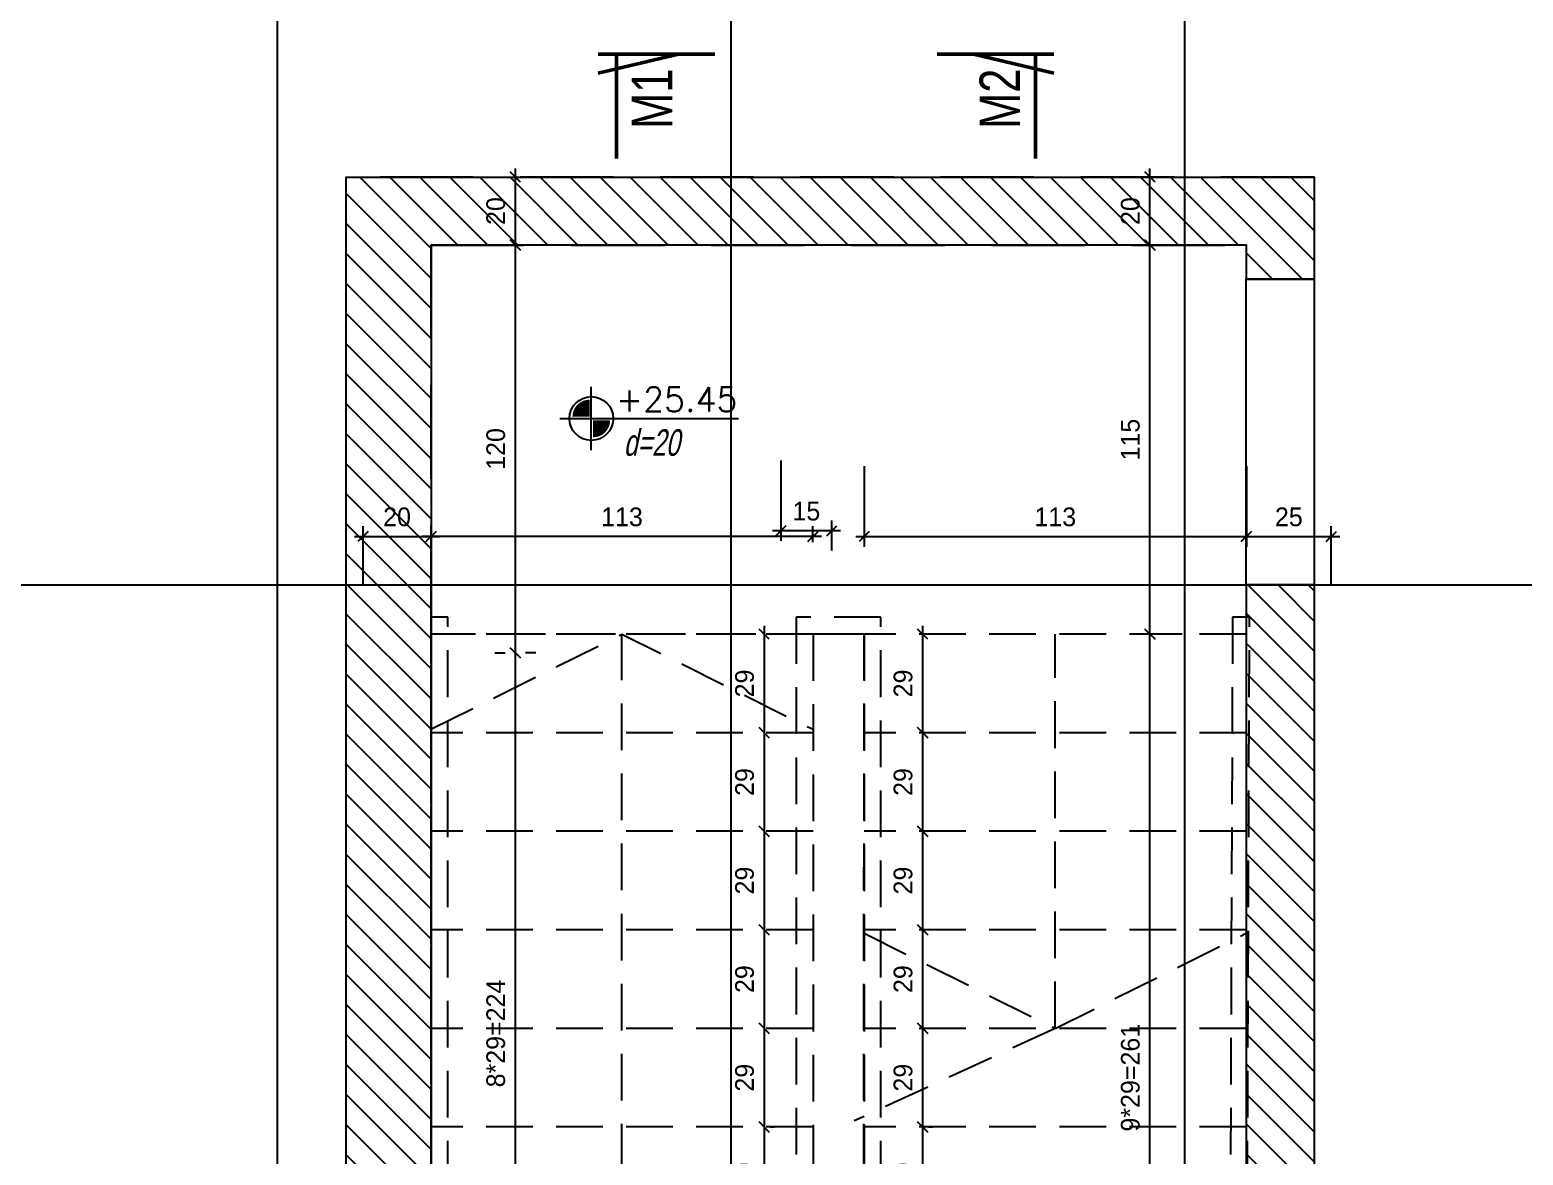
# Model space of a CAD drawing. Header units: inches. Extents: x -5298 to 11252, y 8210 to 22495.
# Drawn here: x 9505.9 to 9945.5, y 11905.7 to 12236.8 of the extents above; entities that cross this region are included whole.
import ezdxf
from ezdxf.enums import TextEntityAlignment as Align

# ---------------------------------------------------------------- set-up
doc = ezdxf.new("R2010")
doc.units = ezdxf.units.IN
doc.header["$LTSCALE"] = 55
doc.header["$MEASUREMENT"] = 0
doc.linetypes.add('DASHED2', pattern=[0.375, 0.25, -0.125])
doc.linetypes.add('HIDDEN', pattern=[0.375, 0.25, -0.125])
doc.layers.get('Defpoints').update_dxf_attribs({"color": 40})
for name, color, linetype in [('BEAM', 3, 'Continuous'), ('D7', 2, 'Continuous'), ('dim-50-v', 2, 'Continuous'), ('ENG_beton nifsak', 4, 'Continuous'), ('ENG_beton ole', 3, 'DASHED2'), ('HATCH', 8, 'Continuous'), ('V', 1, 'Continuous')]:
    doc.layers.add(name, color=color, linetype=linetype)
doc.layers.add('W', color=1, linetype='Continuous', lineweight=50)
doc.styles.add('AA', font='hebtxt', dxfattribs={"width": 0.8, "oblique": 8})
doc.styles.add('AD', font='oron')
doc.styles.add('HEBTXT', font='hebtxt-weld.shx')
doc.styles.add('ROMANS', font='romans')
doc.dimstyles.new('25', dxfattribs={"dimtxt": 5.5, "dimasz": 3, "dimexe": 3, "dimexo": 6, "dimgap": 3, "dimtad": 1, "dimdec": 0, "dimrnd": 0.5, "dimtxsty": 'HEBTXT', "dimblk1": 'OBLIQUE', "dimblk2": 'OBLIQUE', "dimsah": 1, "dimcen": 1, "dimdle": 2.5, "dimclre": 9, "dimclrt": 3, "dimazin": 3, "dimtfac": 1, "dimtdec": 0, "dimtix": 1, "dimtmove": 2, "dimatfit": 3, "dimldrblk": 'OBLIQUE'})

# ---------------------------------------------------------------- blocks, each defined once
blk = doc.blocks.new('_OBLIQUE')
at = {"color": 0, "linetype": 'ByBlock'}
blk.add_line((-0.5, -0.5), (0.5, 0.5), dxfattribs=at)
blk = doc.blocks.new('*D345')
at = {"layer": 'Defpoints', "color": 0, "linetype": 'Continuous', "transparency": 16777216}
for p in [(9835.64, 12058.99, 0), (9835.64, 12058.99), (9835.64, 11797.99, 0)]:
    blk.add_point(p, dxfattribs=at)
at = {"layer": 'dim-50-v', "color": 0, "linetype": 'Continuous', "lineweight": -2, "transparency": 16777216}
blk.add_line((9835.64, 11795.49), (9835.64, 12061.49), dxfattribs=at)
at = {"layer": 'dim-50-v', "color": 9, "linetype": 'Continuous', "lineweight": -2, "transparency": 16777216}
for p, q in [((9841.64, 12058.99), (9838.64, 12058.99)), ((9829.64, 11797.99), (9832.64, 11797.99))]:
    blk.add_line(p, q, dxfattribs=at)
at = {"layer": 'dim-50-v', "color": 0, "linetype": 'Continuous', "lineweight": -2, "transparency": 16777216, "xscale": 3, "yscale": 3, "zscale": 3}
for p, rotation in [((9835.64, 12058.99), 90), ((9835.64, 11797.99), 270)]:
    blk.add_blockref('_OBLIQUE', p, dxfattribs=dict(at, rotation=rotation))
at = {"layer": 'dim-50-v', "color": 3, "linetype": 'Continuous', "transparency": 16777216, "insert": (9829.89, 11928.49), "char_height": 5.5, "attachment_point": 5, "rotation": 90, "style": 'HEBTXT'}
blk.add_mtext('\\A1;9*29=261', dxfattribs=at)
blk = doc.blocks.new('*D347')
at = {"layer": 'Defpoints', "color": 0, "linetype": 'Continuous', "transparency": 16777216}
for p in [(9648.85, 12053.49, 0), (9648.85, 12053.49), (9648.85, 11829.49, 0)]:
    blk.add_point(p, dxfattribs=at)
at = {"layer": 'dim-50-v', "color": 9, "linetype": 'Continuous', "lineweight": -2, "transparency": 16777216}
for p, q in [((9642.85, 12053.49), (9645.85, 12053.49)), ((9654.85, 11829.49), (9651.85, 11829.49))]:
    blk.add_line(p, q, dxfattribs=at)
at = {"layer": 'dim-50-v', "color": 0, "linetype": 'Continuous', "lineweight": -2, "transparency": 16777216}
blk.add_line((9648.85, 11826.99), (9648.85, 12055.99), dxfattribs=at)
at = {"layer": 'dim-50-v', "color": 0, "linetype": 'Continuous', "lineweight": -2, "transparency": 16777216, "xscale": 3, "yscale": 3, "zscale": 3}
for p, rotation in [((9648.85, 12053.49), 90), ((9648.85, 11829.49), 270)]:
    blk.add_blockref('_OBLIQUE', p, dxfattribs=dict(at, rotation=rotation))
at = {"layer": 'dim-50-v', "color": 3, "linetype": 'Continuous', "transparency": 16777216, "insert": (9643.1, 11941.49), "char_height": 5.5, "attachment_point": 5, "rotation": 90, "style": 'HEBTXT'}
blk.add_mtext('\\A1;8*29=224', dxfattribs=at)
blk = doc.blocks.new('*D349')
at = {"layer": 'Defpoints', "color": 0, "linetype": 'Continuous', "transparency": 16777216}
for p in [(9864.03, 12114.42, 0), (9889.03, 12087.73), (9889.03, 12067.73)]:
    blk.add_point(p, dxfattribs=at)
at = {"layer": 'dim-50-v', "color": 9, "linetype": 'Continuous', "lineweight": -2, "transparency": 16777216}
for p, q in [((9864.03, 12108.42), (9864.03, 12084.73)), ((9889.03, 12073.73), (9889.03, 12090.73))]:
    blk.add_line(p, q, dxfattribs=at)
at = {"layer": 'dim-50-v', "color": 0, "linetype": 'Continuous', "lineweight": -2, "transparency": 16777216}
blk.add_line((9861.53, 12087.73), (9891.53, 12087.73), dxfattribs=at)
at = {"layer": 'dim-50-v', "color": 0, "linetype": 'Continuous', "lineweight": -2, "transparency": 16777216, "xscale": 3, "yscale": 3, "zscale": 3, "rotation": 180}
blk.add_blockref('_OBLIQUE', (9864.03, 12087.73), dxfattribs=at)
at = {"layer": 'dim-50-v', "color": 0, "linetype": 'Continuous', "lineweight": -2, "transparency": 16777216, "xscale": 3, "yscale": 3, "zscale": 3}
blk.add_blockref('_OBLIQUE', (9889.03, 12087.73), dxfattribs=at)
at = {"layer": 'dim-50-v', "color": 3, "linetype": 'Continuous', "transparency": 16777216, "insert": (9876.53, 12093.48), "char_height": 5.5, "attachment_point": 5, "style": 'HEBTXT'}
blk.add_mtext('\\A1;25', dxfattribs=at)
blk = doc.blocks.new('*D350')
at = {"layer": 'Defpoints', "color": 0, "linetype": 'Continuous', "transparency": 16777216}
for p in [(9751.53, 12114.42, 0), (9864.03, 12114.42, 0), (9864.03, 12087.73)]:
    blk.add_point(p, dxfattribs=at)
at = {"layer": 'dim-50-v', "color": 9, "linetype": 'Continuous', "lineweight": -2, "transparency": 16777216}
for p, q in [((9751.53, 12108.42), (9751.53, 12084.73)), ((9864.03, 12108.42), (9864.03, 12084.73))]:
    blk.add_line(p, q, dxfattribs=at)
at = {"layer": 'dim-50-v', "color": 0, "linetype": 'Continuous', "lineweight": -2, "transparency": 16777216}
blk.add_line((9749.03, 12087.73), (9866.53, 12087.73), dxfattribs=at)
at = {"layer": 'dim-50-v', "color": 0, "linetype": 'Continuous', "lineweight": -2, "transparency": 16777216, "xscale": 3, "yscale": 3, "zscale": 3, "rotation": 180}
blk.add_blockref('_OBLIQUE', (9751.53, 12087.73), dxfattribs=at)
at = {"layer": 'dim-50-v', "color": 0, "linetype": 'Continuous', "lineweight": -2, "transparency": 16777216, "xscale": 3, "yscale": 3, "zscale": 3}
blk.add_blockref('_OBLIQUE', (9864.03, 12087.73), dxfattribs=at)
at = {"layer": 'dim-50-v', "color": 3, "linetype": 'Continuous', "transparency": 16777216, "insert": (9807.78, 12093.48), "char_height": 5.5, "attachment_point": 5, "style": 'HEBTXT'}
blk.add_mtext('\\A1;113', dxfattribs=at)
blk = doc.blocks.new('*D351')
at = {"layer": 'Defpoints', "color": 0, "linetype": 'Continuous', "transparency": 16777216}
for p in [(9624.03, 12114.42, 0), (9624.03, 12087.73), (9604.03, 12067.73)]:
    blk.add_point(p, dxfattribs=at)
at = {"layer": 'dim-50-v', "color": 9, "linetype": 'Continuous', "lineweight": -2, "transparency": 16777216}
for p, q in [((9624.03, 12108.42), (9624.03, 12084.73)), ((9604.03, 12073.73), (9604.03, 12090.73))]:
    blk.add_line(p, q, dxfattribs=at)
at = {"layer": 'dim-50-v', "color": 0, "linetype": 'Continuous', "lineweight": -2, "transparency": 16777216}
blk.add_line((9601.53, 12087.73), (9626.53, 12087.73), dxfattribs=at)
at = {"layer": 'dim-50-v', "color": 0, "linetype": 'Continuous', "lineweight": -2, "transparency": 16777216, "xscale": 3, "yscale": 3, "zscale": 3, "rotation": 180}
blk.add_blockref('_OBLIQUE', (9604.03, 12087.73), dxfattribs=at)
at = {"layer": 'dim-50-v', "color": 0, "linetype": 'Continuous', "lineweight": -2, "transparency": 16777216, "xscale": 3, "yscale": 3, "zscale": 3}
blk.add_blockref('_OBLIQUE', (9624.03, 12087.73), dxfattribs=at)
at = {"layer": 'dim-50-v', "color": 3, "linetype": 'Continuous', "transparency": 16777216, "insert": (9614.03, 12093.48), "char_height": 5.5, "attachment_point": 5, "style": 'HEBTXT'}
blk.add_mtext('\\A1;20', dxfattribs=at)
blk = doc.blocks.new('*D352')
at = {"layer": 'Defpoints', "color": 0, "linetype": 'Continuous', "transparency": 16777216}
for p in [(9727, 12116.09, 0), (9727, 12089.41), (9742.02, 12077.63, 0)]:
    blk.add_point(p, dxfattribs=at)
at = {"layer": 'dim-50-v', "color": 9, "linetype": 'Continuous', "lineweight": -2, "transparency": 16777216}
for p, q in [((9727, 12110.09), (9727, 12086.41)), ((9742.02, 12083.63), (9742.02, 12092.41))]:
    blk.add_line(p, q, dxfattribs=at)
at = {"layer": 'dim-50-v', "color": 0, "linetype": 'Continuous', "lineweight": -2, "transparency": 16777216}
blk.add_line((9744.52, 12089.41), (9724.5, 12089.41), dxfattribs=at)
at = {"layer": 'dim-50-v', "color": 0, "linetype": 'Continuous', "lineweight": -2, "transparency": 16777216, "xscale": 3, "yscale": 3, "zscale": 3, "rotation": 180}
blk.add_blockref('_OBLIQUE', (9727, 12089.41), dxfattribs=at)
at = {"layer": 'dim-50-v', "color": 0, "linetype": 'Continuous', "lineweight": -2, "transparency": 16777216, "xscale": 3, "yscale": 3, "zscale": 3}
blk.add_blockref('_OBLIQUE', (9742.02, 12089.41), dxfattribs=at)
at = {"layer": 'dim-50-v', "color": 3, "linetype": 'Continuous', "transparency": 16777216, "insert": (9734.51, 12095.16), "char_height": 5.5, "attachment_point": 5, "style": 'HEBTXT'}
blk.add_mtext('\\A1;15', dxfattribs=at)
blk = doc.blocks.new('*D353')
at = {"layer": 'Defpoints', "color": 0, "linetype": 'Continuous', "transparency": 16777216}
for p in [(9624.03, 12114.42, 0), (9624.03, 12087.73), (9736.46, 12080.11, 0)]:
    blk.add_point(p, dxfattribs=at)
at = {"layer": 'dim-50-v', "color": 9, "linetype": 'Continuous', "lineweight": -2, "transparency": 16777216}
for p, q in [((9624.03, 12108.42), (9624.03, 12084.73)), ((9736.46, 12086.11), (9736.46, 12090.73))]:
    blk.add_line(p, q, dxfattribs=at)
at = {"layer": 'dim-50-v', "color": 0, "linetype": 'Continuous', "lineweight": -2, "transparency": 16777216}
blk.add_line((9738.96, 12087.73), (9621.53, 12087.73), dxfattribs=at)
at = {"layer": 'dim-50-v', "color": 0, "linetype": 'Continuous', "lineweight": -2, "transparency": 16777216, "xscale": 3, "yscale": 3, "zscale": 3, "rotation": 180}
blk.add_blockref('_OBLIQUE', (9624.03, 12087.73), dxfattribs=at)
at = {"layer": 'dim-50-v', "color": 0, "linetype": 'Continuous', "lineweight": -2, "transparency": 16777216, "xscale": 3, "yscale": 3, "zscale": 3}
blk.add_blockref('_OBLIQUE', (9736.46, 12087.73), dxfattribs=at)
at = {"layer": 'dim-50-v', "color": 3, "linetype": 'Continuous', "transparency": 16777216, "insert": (9680.24, 12093.48), "char_height": 5.5, "attachment_point": 5, "style": 'HEBTXT'}
blk.add_mtext('\\A1;113', dxfattribs=at)
blk = doc.blocks.new('*D354')
at = {"layer": 'Defpoints', "color": 0, "linetype": 'Continuous', "transparency": 16777216}
for p in [(9835.64, 12173.5), (9849.55, 12173.5), (9851.15, 12058.99, 0)]:
    blk.add_point(p, dxfattribs=at)
at = {"layer": 'dim-50-v', "color": 0, "linetype": 'Continuous', "lineweight": -2, "transparency": 16777216}
blk.add_line((9835.64, 12056.49), (9835.64, 12176), dxfattribs=at)
at = {"layer": 'dim-50-v', "color": 9, "linetype": 'Continuous', "lineweight": -2, "transparency": 16777216}
for p, q in [((9843.55, 12173.5), (9832.64, 12173.5)), ((9845.15, 12058.99), (9832.64, 12058.99))]:
    blk.add_line(p, q, dxfattribs=at)
at = {"layer": 'dim-50-v', "color": 0, "linetype": 'Continuous', "lineweight": -2, "transparency": 16777216, "xscale": 3, "yscale": 3, "zscale": 3}
for p, rotation in [((9835.64, 12173.5), 90), ((9835.64, 12058.99), 270)]:
    blk.add_blockref('_OBLIQUE', p, dxfattribs=dict(at, rotation=rotation))
at = {"layer": 'dim-50-v', "color": 3, "linetype": 'Continuous', "transparency": 16777216, "insert": (9829.89, 12116.24), "char_height": 5.5, "attachment_point": 5, "rotation": 90, "style": 'HEBTXT'}
blk.add_mtext('\\A1;115', dxfattribs=at)
blk = doc.blocks.new('*D355')
at = {"layer": 'Defpoints', "color": 0, "linetype": 'Continuous', "transparency": 16777216}
for p in [(9648.85, 12173.49), (9652.71, 12173.49, 0), (9648.85, 12053.49)]:
    blk.add_point(p, dxfattribs=at)
at = {"layer": 'dim-50-v', "color": 0, "linetype": 'Continuous', "lineweight": -2, "transparency": 16777216}
blk.add_line((9648.85, 12050.99), (9648.85, 12175.99), dxfattribs=at)
at = {"layer": 'dim-50-v', "color": 9, "linetype": 'Continuous', "lineweight": -2, "transparency": 16777216}
for p, q in [((9646.71, 12173.49), (9645.85, 12173.49)), ((9654.85, 12053.49), (9651.85, 12053.49))]:
    blk.add_line(p, q, dxfattribs=at)
at = {"layer": 'dim-50-v', "color": 0, "linetype": 'Continuous', "lineweight": -2, "transparency": 16777216, "xscale": 3, "yscale": 3, "zscale": 3}
for p, rotation in [((9648.85, 12173.49), 90), ((9648.85, 12053.49), 270)]:
    blk.add_blockref('_OBLIQUE', p, dxfattribs=dict(at, rotation=rotation))
at = {"layer": 'dim-50-v', "color": 3, "linetype": 'Continuous', "transparency": 16777216, "insert": (9643.1, 12113.49), "char_height": 5.5, "attachment_point": 5, "rotation": 90, "style": 'HEBTXT'}
blk.add_mtext('\\A1;120', dxfattribs=at)
blk = doc.blocks.new('*D356')
at = {"layer": 'Defpoints', "color": 0, "linetype": 'Continuous', "transparency": 16777216}
for p in [(9648.85, 12193.49), (9648.86, 12193.49, 0), (9675.68, 12173.5, 0)]:
    blk.add_point(p, dxfattribs=at)
at = {"layer": 'dim-50-v', "color": 9, "linetype": 'Continuous', "lineweight": -2, "transparency": 16777216}
for p, q in [((9642.86, 12193.49), (9645.85, 12193.49)), ((9669.68, 12173.5), (9645.85, 12173.5))]:
    blk.add_line(p, q, dxfattribs=at)
at = {"layer": 'dim-50-v', "color": 0, "linetype": 'Continuous', "lineweight": -2, "transparency": 16777216}
blk.add_line((9648.85, 12171), (9648.85, 12195.99), dxfattribs=at)
at = {"layer": 'dim-50-v', "color": 0, "linetype": 'Continuous', "lineweight": -2, "transparency": 16777216, "xscale": 3, "yscale": 3, "zscale": 3}
for p, rotation in [((9648.85, 12193.49), 90), ((9648.85, 12173.5), 270)]:
    blk.add_blockref('_OBLIQUE', p, dxfattribs=dict(at, rotation=rotation))
at = {"layer": 'dim-50-v', "color": 3, "linetype": 'Continuous', "transparency": 16777216, "insert": (9643.1, 12183.49), "char_height": 5.5, "attachment_point": 5, "rotation": 90, "style": 'HEBTXT'}
blk.add_mtext('\\A1;20', dxfattribs=at)
blk = doc.blocks.new('*D359')
at = {"layer": 'Defpoints', "color": 0, "linetype": 'Continuous', "transparency": 16777216}
for p in [(9835.64, 12193.49), (9840.99, 12193.49, 0), (9862.47, 12173.5, 0)]:
    blk.add_point(p, dxfattribs=at)
at = {"layer": 'dim-50-v', "color": 9, "linetype": 'Continuous', "lineweight": -2, "transparency": 16777216}
for p, q in [((9834.99, 12193.49), (9832.64, 12193.49)), ((9856.47, 12173.5), (9832.64, 12173.5))]:
    blk.add_line(p, q, dxfattribs=at)
at = {"layer": 'dim-50-v', "color": 0, "linetype": 'Continuous', "lineweight": -2, "transparency": 16777216}
blk.add_line((9835.64, 12171), (9835.64, 12195.99), dxfattribs=at)
at = {"layer": 'dim-50-v', "color": 0, "linetype": 'Continuous', "lineweight": -2, "transparency": 16777216, "xscale": 3, "yscale": 3, "zscale": 3}
for p, rotation in [((9835.64, 12193.49), 90), ((9835.64, 12173.5), 270)]:
    blk.add_blockref('_OBLIQUE', p, dxfattribs=dict(at, rotation=rotation))
at = {"layer": 'dim-50-v', "color": 3, "linetype": 'Continuous', "transparency": 16777216, "insert": (9829.89, 12183.49), "char_height": 5.5, "attachment_point": 5, "rotation": 90, "style": 'HEBTXT'}
blk.add_mtext('\\A1;20', dxfattribs=at)
blk = doc.blocks.new('PL')
at = {"linetype": 'ByBlock'}
for p, q in [((0, -0.258), (0, 0.258)), ((-0.258, 0), (1.204, 0))]:
    blk.add_line(p, q, dxfattribs=at)
at = {"color": 4, "const_width": 0.14}
for points in [[(-0.014, 0.084, 0.414214), (-0.084, 0.014, 1)], [(0.014, -0.084, 0.414214), (0.084, -0.014, 1)]]:
    blk.add_lwpolyline(points, format="xyb", dxfattribs=at)
at = {"linetype": 'ByBlock'}
blk.add_circle((0, 0), 0.179, dxfattribs=at)
at = {"style": 'ROMANS'}
blk.add_attdef('LEVEL', text='', height=0.2, dxfattribs=at).set_placement((0.698, 0.157), align=Align.MIDDLE)
blk = doc.blocks.new('*D1705')
at = {"layer": 'Defpoints', "color": 0, "linetype": 'Continuous', "transparency": 16777216}
for p in [(9767.86, 12058.99, 0), (9767.86, 12029.99, 0), (9768.74, 12029.99)]:
    blk.add_point(p, dxfattribs=at)
at = {"layer": 'dim-50-v', "color": 0, "linetype": 'Continuous', "lineweight": -2, "transparency": 16777216}
blk.add_line((9768.74, 12061.49), (9768.74, 12027.49), dxfattribs=at)
at = {"layer": 'dim-50-v', "color": 9, "linetype": 'Continuous', "lineweight": -2, "transparency": 16777216}
for p, q in [((9773.86, 12058.99), (9771.74, 12058.99)), ((9773.86, 12029.99), (9771.74, 12029.99))]:
    blk.add_line(p, q, dxfattribs=at)
at = {"layer": 'dim-50-v', "color": 0, "linetype": 'Continuous', "lineweight": -2, "transparency": 16777216, "xscale": 3, "yscale": 3, "zscale": 3}
for p, rotation in [((9768.74, 12058.99), 90), ((9768.74, 12029.99), 270)]:
    blk.add_blockref('_OBLIQUE', p, dxfattribs=dict(at, rotation=rotation))
at = {"layer": 'dim-50-v', "color": 3, "linetype": 'Continuous', "transparency": 16777216, "insert": (9762.99, 12044.49), "char_height": 5.5, "attachment_point": 5, "rotation": 90, "style": 'HEBTXT'}
blk.add_mtext('\\A1;29', dxfattribs=at)
blk = doc.blocks.new('*D1706')
at = {"layer": 'Defpoints', "color": 0, "linetype": 'Continuous', "transparency": 16777216}
for p in [(9767.86, 12029.99, 0), (9768.74, 12000.99, 0), (9768.74, 12000.99)]:
    blk.add_point(p, dxfattribs=at)
at = {"layer": 'dim-50-v', "color": 0, "linetype": 'Continuous', "lineweight": -2, "transparency": 16777216}
blk.add_line((9768.74, 12032.49), (9768.74, 11998.49), dxfattribs=at)
at = {"layer": 'dim-50-v', "color": 9, "linetype": 'Continuous', "lineweight": -2, "transparency": 16777216}
for p, q in [((9773.86, 12029.99), (9771.74, 12029.99)), ((9774.74, 12000.99), (9771.74, 12000.99))]:
    blk.add_line(p, q, dxfattribs=at)
at = {"layer": 'dim-50-v', "color": 0, "linetype": 'Continuous', "lineweight": -2, "transparency": 16777216, "xscale": 3, "yscale": 3, "zscale": 3}
for p, rotation in [((9768.74, 12029.99), 90), ((9768.74, 12000.99), 270)]:
    blk.add_blockref('_OBLIQUE', p, dxfattribs=dict(at, rotation=rotation))
at = {"layer": 'dim-50-v', "color": 3, "linetype": 'Continuous', "transparency": 16777216, "insert": (9762.99, 12015.49), "char_height": 5.5, "attachment_point": 5, "rotation": 90, "style": 'HEBTXT'}
blk.add_mtext('\\A1;29', dxfattribs=at)
blk = doc.blocks.new('*D1707')
at = {"layer": 'Defpoints', "color": 0, "linetype": 'Continuous', "transparency": 16777216}
for p in [(9768.74, 12000.99, 0), (9767.03, 11971.99, 0), (9768.74, 11971.99)]:
    blk.add_point(p, dxfattribs=at)
at = {"layer": 'dim-50-v', "color": 0, "linetype": 'Continuous', "lineweight": -2, "transparency": 16777216}
blk.add_line((9768.74, 12003.49), (9768.74, 11969.49), dxfattribs=at)
at = {"layer": 'dim-50-v', "color": 9, "linetype": 'Continuous', "lineweight": -2, "transparency": 16777216}
for p, q in [((9774.74, 12000.99), (9771.74, 12000.99)), ((9773.03, 11971.99), (9771.74, 11971.99))]:
    blk.add_line(p, q, dxfattribs=at)
at = {"layer": 'dim-50-v', "color": 0, "linetype": 'Continuous', "lineweight": -2, "transparency": 16777216, "xscale": 3, "yscale": 3, "zscale": 3}
for p, rotation in [((9768.74, 12000.99), 90), ((9768.74, 11971.99), 270)]:
    blk.add_blockref('_OBLIQUE', p, dxfattribs=dict(at, rotation=rotation))
at = {"layer": 'dim-50-v', "color": 3, "linetype": 'Continuous', "transparency": 16777216, "insert": (9762.99, 11986.49), "char_height": 5.5, "attachment_point": 5, "rotation": 90, "style": 'HEBTXT'}
blk.add_mtext('\\A1;29', dxfattribs=at)
blk = doc.blocks.new('*D1708')
at = {"layer": 'Defpoints', "color": 0, "linetype": 'Continuous', "transparency": 16777216}
for p in [(9767.03, 11971.99, 0), (9768.74, 11942.99, 0), (9768.74, 11942.99)]:
    blk.add_point(p, dxfattribs=at)
at = {"layer": 'dim-50-v', "color": 0, "linetype": 'Continuous', "lineweight": -2, "transparency": 16777216}
blk.add_line((9768.74, 11974.49), (9768.74, 11940.49), dxfattribs=at)
at = {"layer": 'dim-50-v', "color": 9, "linetype": 'Continuous', "lineweight": -2, "transparency": 16777216}
for p, q in [((9773.03, 11971.99), (9771.74, 11971.99)), ((9774.74, 11942.99), (9771.74, 11942.99))]:
    blk.add_line(p, q, dxfattribs=at)
at = {"layer": 'dim-50-v', "color": 0, "linetype": 'Continuous', "lineweight": -2, "transparency": 16777216, "xscale": 3, "yscale": 3, "zscale": 3}
for p, rotation in [((9768.74, 11971.99), 90), ((9768.74, 11942.99), 270)]:
    blk.add_blockref('_OBLIQUE', p, dxfattribs=dict(at, rotation=rotation))
at = {"layer": 'dim-50-v', "color": 3, "linetype": 'Continuous', "transparency": 16777216, "insert": (9762.99, 11957.49), "char_height": 5.5, "attachment_point": 5, "rotation": 90, "style": 'HEBTXT'}
blk.add_mtext('\\A1;29', dxfattribs=at)
blk = doc.blocks.new('*D1709')
at = {"layer": 'Defpoints', "color": 0, "linetype": 'Continuous', "transparency": 16777216}
for p in [(9768.74, 11942.99, 0), (9764.5, 11913.99, 0), (9768.74, 11913.99)]:
    blk.add_point(p, dxfattribs=at)
at = {"layer": 'dim-50-v', "color": 0, "linetype": 'Continuous', "lineweight": -2, "transparency": 16777216}
blk.add_line((9768.74, 11945.49), (9768.74, 11911.49), dxfattribs=at)
at = {"layer": 'dim-50-v', "color": 9, "linetype": 'Continuous', "lineweight": -2, "transparency": 16777216}
for p, q in [((9774.74, 11942.99), (9771.74, 11942.99)), ((9770.5, 11913.99), (9771.74, 11913.99))]:
    blk.add_line(p, q, dxfattribs=at)
at = {"layer": 'dim-50-v', "color": 0, "linetype": 'Continuous', "lineweight": -2, "transparency": 16777216, "xscale": 3, "yscale": 3, "zscale": 3}
for p, rotation in [((9768.74, 11942.99), 90), ((9768.74, 11913.99), 270)]:
    blk.add_blockref('_OBLIQUE', p, dxfattribs=dict(at, rotation=rotation))
at = {"layer": 'dim-50-v', "color": 3, "linetype": 'Continuous', "transparency": 16777216, "insert": (9762.99, 11928.49), "char_height": 5.5, "attachment_point": 5, "rotation": 90, "style": 'HEBTXT'}
blk.add_mtext('\\A1;29', dxfattribs=at)
blk = doc.blocks.new('*D1710')
at = {"layer": 'Defpoints', "color": 0, "linetype": 'Continuous', "transparency": 16777216}
for p in [(9764.5, 11913.99, 0), (9764.51, 11884.99, 0), (9768.74, 11884.99)]:
    blk.add_point(p, dxfattribs=at)
at = {"layer": 'dim-50-v', "color": 0, "linetype": 'Continuous', "lineweight": -2, "transparency": 16777216}
blk.add_line((9768.74, 11916.49), (9768.74, 11882.49), dxfattribs=at)
at = {"layer": 'dim-50-v', "color": 9, "linetype": 'Continuous', "lineweight": -2, "transparency": 16777216}
for p, q in [((9770.5, 11913.99), (9771.74, 11913.99)), ((9770.51, 11884.99), (9771.74, 11884.99))]:
    blk.add_line(p, q, dxfattribs=at)
at = {"layer": 'dim-50-v', "color": 0, "linetype": 'Continuous', "lineweight": -2, "transparency": 16777216, "xscale": 3, "yscale": 3, "zscale": 3}
for p, rotation in [((9768.74, 11913.99), 90), ((9768.74, 11884.99), 270)]:
    blk.add_blockref('_OBLIQUE', p, dxfattribs=dict(at, rotation=rotation))
at = {"layer": 'dim-50-v', "color": 3, "linetype": 'Continuous', "transparency": 16777216, "insert": (9762.99, 11899.49), "char_height": 5.5, "attachment_point": 5, "rotation": 90, "style": 'HEBTXT'}
blk.add_mtext('\\A1;29', dxfattribs=at)
blk = doc.blocks.new('*D1718')
at = {"layer": 'Defpoints', "color": 0, "linetype": 'Continuous', "transparency": 16777216}
for p in [(9721.21, 12058.99, 0), (9721.21, 12029.99, 0), (9722.09, 12029.99)]:
    blk.add_point(p, dxfattribs=at)
at = {"layer": 'dim-50-v', "color": 0, "linetype": 'Continuous', "lineweight": -2, "transparency": 16777216}
blk.add_line((9722.09, 12061.49), (9722.09, 12027.49), dxfattribs=at)
at = {"layer": 'dim-50-v', "color": 9, "linetype": 'Continuous', "lineweight": -2, "transparency": 16777216}
for p, q in [((9727.21, 12058.99), (9725.09, 12058.99)), ((9727.21, 12029.99), (9725.09, 12029.99))]:
    blk.add_line(p, q, dxfattribs=at)
at = {"layer": 'dim-50-v', "color": 0, "linetype": 'Continuous', "lineweight": -2, "transparency": 16777216, "xscale": 3, "yscale": 3, "zscale": 3}
for p, rotation in [((9722.09, 12058.99), 90), ((9722.09, 12029.99), 270)]:
    blk.add_blockref('_OBLIQUE', p, dxfattribs=dict(at, rotation=rotation))
at = {"layer": 'dim-50-v', "color": 3, "linetype": 'Continuous', "transparency": 16777216, "insert": (9716.34, 12044.49), "char_height": 5.5, "attachment_point": 5, "rotation": 90, "style": 'HEBTXT'}
blk.add_mtext('\\A1;29', dxfattribs=at)
blk = doc.blocks.new('*D1719')
at = {"layer": 'Defpoints', "color": 0, "linetype": 'Continuous', "transparency": 16777216}
for p in [(9721.21, 12029.99, 0), (9722.09, 12000.99, 0), (9722.09, 12000.99)]:
    blk.add_point(p, dxfattribs=at)
at = {"layer": 'dim-50-v', "color": 0, "linetype": 'Continuous', "lineweight": -2, "transparency": 16777216}
blk.add_line((9722.09, 12032.49), (9722.09, 11998.49), dxfattribs=at)
at = {"layer": 'dim-50-v', "color": 9, "linetype": 'Continuous', "lineweight": -2, "transparency": 16777216}
for p, q in [((9727.21, 12029.99), (9725.09, 12029.99)), ((9728.09, 12000.99), (9725.09, 12000.99))]:
    blk.add_line(p, q, dxfattribs=at)
at = {"layer": 'dim-50-v', "color": 0, "linetype": 'Continuous', "lineweight": -2, "transparency": 16777216, "xscale": 3, "yscale": 3, "zscale": 3}
for p, rotation in [((9722.09, 12029.99), 90), ((9722.09, 12000.99), 270)]:
    blk.add_blockref('_OBLIQUE', p, dxfattribs=dict(at, rotation=rotation))
at = {"layer": 'dim-50-v', "color": 3, "linetype": 'Continuous', "transparency": 16777216, "insert": (9716.34, 12015.49), "char_height": 5.5, "attachment_point": 5, "rotation": 90, "style": 'HEBTXT'}
blk.add_mtext('\\A1;29', dxfattribs=at)
blk = doc.blocks.new('*D1720')
at = {"layer": 'Defpoints', "color": 0, "linetype": 'Continuous', "transparency": 16777216}
for p in [(9722.09, 12000.99, 0), (9720.38, 11971.99, 0), (9722.09, 11971.99)]:
    blk.add_point(p, dxfattribs=at)
at = {"layer": 'dim-50-v', "color": 0, "linetype": 'Continuous', "lineweight": -2, "transparency": 16777216}
blk.add_line((9722.09, 12003.49), (9722.09, 11969.49), dxfattribs=at)
at = {"layer": 'dim-50-v', "color": 9, "linetype": 'Continuous', "lineweight": -2, "transparency": 16777216}
for p, q in [((9728.09, 12000.99), (9725.09, 12000.99)), ((9726.38, 11971.99), (9725.09, 11971.99))]:
    blk.add_line(p, q, dxfattribs=at)
at = {"layer": 'dim-50-v', "color": 0, "linetype": 'Continuous', "lineweight": -2, "transparency": 16777216, "xscale": 3, "yscale": 3, "zscale": 3}
for p, rotation in [((9722.09, 12000.99), 90), ((9722.09, 11971.99), 270)]:
    blk.add_blockref('_OBLIQUE', p, dxfattribs=dict(at, rotation=rotation))
at = {"layer": 'dim-50-v', "color": 3, "linetype": 'Continuous', "transparency": 16777216, "insert": (9716.34, 11986.49), "char_height": 5.5, "attachment_point": 5, "rotation": 90, "style": 'HEBTXT'}
blk.add_mtext('\\A1;29', dxfattribs=at)
blk = doc.blocks.new('*D1721')
at = {"layer": 'Defpoints', "color": 0, "linetype": 'Continuous', "transparency": 16777216}
for p in [(9720.38, 11971.99, 0), (9722.09, 11942.99, 0), (9722.09, 11942.99)]:
    blk.add_point(p, dxfattribs=at)
at = {"layer": 'dim-50-v', "color": 0, "linetype": 'Continuous', "lineweight": -2, "transparency": 16777216}
blk.add_line((9722.09, 11974.49), (9722.09, 11940.49), dxfattribs=at)
at = {"layer": 'dim-50-v', "color": 9, "linetype": 'Continuous', "lineweight": -2, "transparency": 16777216}
for p, q in [((9726.38, 11971.99), (9725.09, 11971.99)), ((9728.09, 11942.99), (9725.09, 11942.99))]:
    blk.add_line(p, q, dxfattribs=at)
at = {"layer": 'dim-50-v', "color": 0, "linetype": 'Continuous', "lineweight": -2, "transparency": 16777216, "xscale": 3, "yscale": 3, "zscale": 3}
for p, rotation in [((9722.09, 11971.99), 90), ((9722.09, 11942.99), 270)]:
    blk.add_blockref('_OBLIQUE', p, dxfattribs=dict(at, rotation=rotation))
at = {"layer": 'dim-50-v', "color": 3, "linetype": 'Continuous', "transparency": 16777216, "insert": (9716.34, 11957.49), "char_height": 5.5, "attachment_point": 5, "rotation": 90, "style": 'HEBTXT'}
blk.add_mtext('\\A1;29', dxfattribs=at)
blk = doc.blocks.new('*D1722')
at = {"layer": 'Defpoints', "color": 0, "linetype": 'Continuous', "transparency": 16777216}
for p in [(9722.09, 11942.99, 0), (9717.85, 11913.99, 0), (9722.09, 11913.99)]:
    blk.add_point(p, dxfattribs=at)
at = {"layer": 'dim-50-v', "color": 0, "linetype": 'Continuous', "lineweight": -2, "transparency": 16777216}
blk.add_line((9722.09, 11945.49), (9722.09, 11911.49), dxfattribs=at)
at = {"layer": 'dim-50-v', "color": 9, "linetype": 'Continuous', "lineweight": -2, "transparency": 16777216}
for p, q in [((9728.09, 11942.99), (9725.09, 11942.99)), ((9723.85, 11913.99), (9725.09, 11913.99))]:
    blk.add_line(p, q, dxfattribs=at)
at = {"layer": 'dim-50-v', "color": 0, "linetype": 'Continuous', "lineweight": -2, "transparency": 16777216, "xscale": 3, "yscale": 3, "zscale": 3}
for p, rotation in [((9722.09, 11942.99), 90), ((9722.09, 11913.99), 270)]:
    blk.add_blockref('_OBLIQUE', p, dxfattribs=dict(at, rotation=rotation))
at = {"layer": 'dim-50-v', "color": 3, "linetype": 'Continuous', "transparency": 16777216, "insert": (9716.34, 11928.49), "char_height": 5.5, "attachment_point": 5, "rotation": 90, "style": 'HEBTXT'}
blk.add_mtext('\\A1;29', dxfattribs=at)
blk = doc.blocks.new('*D1714')
at = {"layer": 'Defpoints', "color": 0, "linetype": 'Continuous', "transparency": 16777216}
for p in [(9717.85, 11913.99, 0), (9717.86, 11884.99, 0), (9722.09, 11884.99)]:
    blk.add_point(p, dxfattribs=at)
at = {"layer": 'dim-50-v', "color": 0, "linetype": 'Continuous', "lineweight": -2, "transparency": 16777216}
blk.add_line((9722.09, 11916.49), (9722.09, 11882.49), dxfattribs=at)
at = {"layer": 'dim-50-v', "color": 9, "linetype": 'Continuous', "lineweight": -2, "transparency": 16777216}
for p, q in [((9723.85, 11913.99), (9725.09, 11913.99)), ((9723.86, 11884.99), (9725.09, 11884.99))]:
    blk.add_line(p, q, dxfattribs=at)
at = {"layer": 'dim-50-v', "color": 0, "linetype": 'Continuous', "lineweight": -2, "transparency": 16777216, "xscale": 3, "yscale": 3, "zscale": 3}
for p, rotation in [((9722.09, 11913.99), 90), ((9722.09, 11884.99), 270)]:
    blk.add_blockref('_OBLIQUE', p, dxfattribs=dict(at, rotation=rotation))
at = {"layer": 'dim-50-v', "color": 3, "linetype": 'Continuous', "transparency": 16777216, "insert": (9716.34, 11899.49), "char_height": 5.5, "attachment_point": 5, "rotation": 90, "style": 'HEBTXT'}
blk.add_mtext('\\A1;29', dxfattribs=at)

msp = doc.modelspace()

# ---------------------------------------------------------------- hatches: boundary and pattern name
at = {"layer": 'HATCH', "linetype": 'Continuous', "transparency": 33554687}
h = msp.add_hatch(dxfattribs=at)
h.set_pattern_fill('ANSI31', color=256, scale=50, angle=450)
h.paths.add_polyline_path([(9883.976, 12073.493), (9863.98, 12073.494), (9863.976, 11683.494), (9623.976, 11683.494), (9623.976, 12173.494), (9863.976, 12173.494), (9863.976, 12163.494), (9883.976, 12163.494), (9883.976, 12193.494), (9598.976, 12193.494), (9598.976, 11663.494), (9883.976, 11663.494)])

# ---------------------------------------------------------------- linework, layer by layer
at = {"layer": 'BEAM', "color": 5}
for p, q in [((9578.883, 11513.244), (9578.883, 18236.017)), ((9712.377, 11513.244), (9712.377, 18236.017)), ((9845.871, 11513.244), (9845.871, 18236.017)), ((7576.475, 12073.475), (10780.328, 12073.475))]:
    msp.add_line(p, q, dxfattribs=at)
at = {"layer": 'BEAM', "color": 2, "linetype": 'Continuous', "elevation": 0}
msp.add_lwpolyline([(9883.976, 12073.493), (9863.976, 12073.494), (9863.976, 12163.494), (9883.976, 12163.493)], close=True, dxfattribs=at)
at = {"layer": 'ENG_beton nifsak', "ltscale": 5}
msp.add_line((9883.976, 12193.494, 0), (9883.976, 12163.494, 0), dxfattribs=at)
at = {"layer": 'ENG_beton nifsak', "ltscale": 5, "elevation": 0}
msp.add_lwpolyline([(9884.027, 12163.494), (9864.027, 12163.494), (9864.027, 12173.494), (9624.027, 12173.494), (9624.027, 11683.494), (9864.027, 11683.494), (9864.031, 12073.494), (9884.027, 12073.494), (9884.027, 11663.494), (9599.027, 11663.494), (9599.027, 12193.494), (9884.027, 12193.494)], close=True, dxfattribs=at)
for points in [[(9863.976, 12163.494), (9883.976, 12163.494)], [(9883.976, 12073.494), (9863.976, 12073.494)]]:
    msp.add_lwpolyline(points, dxfattribs=at)
at = {"layer": 'ENG_beton ole', "ltscale": 2}
for p, q in [((9883.976, 12193.494, 0), (9598.976, 12193.494, 0)), ((9598.976, 12193.494, 0), (9598.976, 11663.494, 0)), ((9623.976, 12173.494, 0), (9863.976, 12173.494, 0)), ((9623.976, 12173.494, 0), (9623.976, 11683.494, 0)), ((9863.976, 12173.494, 0), (9863.976, 12163.494, 0)), ((9863.976, 12073.494, 0), (9863.976, 11683.494, 0)), ((9883.976, 12073.494, 0), (9883.976, 11663.494, 0))]:
    msp.add_line(p, q, dxfattribs=at)
at = {"layer": 'V', "linetype": 'HIDDEN'}
for p, q in [((9863.976, 12058.994, 0), (9623.976, 12058.994, 0)), ((9736.476, 12058.994, 0), (9736.476, 11797.994, 0)), ((9751.476, 12058.994, 0), (9736.476, 12058.994, 0)), ((9863.976, 12058.994, 0), (9751.476, 12058.994, 0)), ((9751.476, 12058.994, 0), (9751.476, 11797.994, 0)), ((9863.976, 12058.994, 0), (9751.476, 12058.994, 0)), ((9863.976, 12029.994, 0), (9751.476, 12029.994, 0)), ((9863.976, 12000.994, 0), (9751.476, 12000.994, 0)), ((9863.976, 11971.994, 0), (9751.476, 11971.994, 0)), ((9863.976, 11942.994, 0), (9751.476, 11942.994, 0)), ((9863.976, 11913.994, 0), (9751.476, 11913.994, 0))]:
    msp.add_line(p, q, dxfattribs=at)
at = {"layer": 'V', "linetype": 'HIDDEN', "elevation": 0}
for points in [[(9623.976, 11792.994), (9628.976, 11792.994), (9628.976, 12063.994), (9623.976, 12063.994)], [(9731.472, 11792.996), (9756.472, 11792.996), (9756.476, 12063.994), (9731.476, 12063.994)], [(9858.972, 11792.996), (9863.972, 11792.996), (9864.946, 12063.994), (9859.946, 12063.994)], [(9736.472, 11797.996), (9751.472, 11797.996), (9751.476, 12058.994), (9736.476, 12058.994)]]:
    msp.add_lwpolyline(points, close=True, dxfattribs=at)
at = {"layer": 'V', "linetype": 'HIDDEN', "elevation": 0, "flags": 128}
for points in [[(9736.476, 12058.994), (9623.976, 12058.994)], [(9736.476, 12058.994), (9623.976, 12058.994)], [(9623.976, 12030.994), (9680.226, 12058.994), (9736.476, 12030.994)], [(9680.226, 11797.994), (9680.226, 12058.994)], [(9807.726, 11942.994), (9807.726, 12058.994)], [(9736.476, 12029.994), (9623.976, 12029.994)], [(9736.476, 12000.994), (9623.976, 12000.994)], [(9736.476, 11971.994), (9623.976, 11971.994)], [(9751.476, 11970.994), (9807.726, 11942.994), (9863.976, 11970.994)], [(9736.476, 11942.994), (9623.976, 11942.994)], [(9807.726, 11942.994), (9748.591, 11915.759)], [(9736.476, 11913.994), (9623.976, 11913.994)]]:
    msp.add_lwpolyline(points, dxfattribs=at)
at = {"layer": 'W'}
for p, q in [((9696.856, 12229.621, 0), (9673.184, 12224.027, 0)), ((9673.184, 12229.621, 0), (9696.856, 12229.621, 0)), ((9783.698, 12229.621, 0), (9807.369, 12224.027, 0)), ((9807.369, 12229.621, 0), (9783.698, 12229.621, 0))]:
    msp.add_line(p, q, dxfattribs=at)
at = {"layer": 'W', "elevation": 0}
for points in [[(9678.595, 12198.951), (9678.595, 12229.621), (9707.561, 12229.621)], [(9801.958, 12198.951), (9801.958, 12229.621), (9772.992, 12229.621)]]:
    msp.add_lwpolyline(points, dxfattribs=at)

# ---------------------------------------------------------------- block references
at = {"layer": 'D7', "xscale": 36, "yscale": 36, "zscale": 36}
msp.add_blockref('PL', (9671.204, 12122.449, 0), dxfattribs=at).add_auto_attribs({'LEVEL': '+25.45'})

# ---------------------------------------------------------------- texts
at = {"layer": 'D7', "style": 'AA', "oblique": 12, "width": 0.7}
msp.add_text('d=20', height=7.8, dxfattribs=at).set_placement((9680.736, 12111.477, 0))
at = {"layer": 'W', "style": 'AD', "width": 0.8}
for s, p in [('M1', (9695.073, 12207.644, 0)), ('M2', (9797.434, 12207.644, 0))]:
    msp.add_text(s, height=11.9529, rotation=90, dxfattribs=at).set_placement(p)

# ---------------------------------------------------------------- dimensions: what is measured, and where the dimension line sits
at = {"layer": 'dim-50-v', "linetype": 'Continuous'}
for base, p1, p2, angle, picture, middle in [((9648.853, 12193.494, 0), (9675.682, 12173.496, 0), (9648.855, 12193.494, 0), 90, '*D356', (9643.103, 12183.495, 0)), ((9835.639, 12193.494, 0), (9862.469, 12173.496, 0), (9840.988, 12193.494, 0), 90, '*D359', (9829.889, 12183.495, 0)), ((9648.853, 12173.494, 0), (9648.853, 12053.494, 0), (9652.713, 12173.494, 0), 90, '*D355', (9643.103, 12113.494, 0)), ((9835.639, 12173.496, 0), (9851.146, 12058.994, 0), (9849.553, 12173.496, 0), 90, '*D354', (9829.889, 12116.245, 0)), ((9624.027, 12087.734, 0), (9604.028, 12067.734, 0), (9624.027, 12114.415, 0), 180, '*D351', (9614.028, 12093.484, 0)), ((9624.027, 12087.735, 0), (9736.456, 12080.108, 0), (9624.027, 12114.415, 0), 180, '*D353', (9680.242, 12093.485, 0)), ((9864.0320951, 12087.7346292, -0.0000001), (9751.5320955, 12114.4152109, 0.0000007), (9864.0320951, 12114.4152109, 0.0000004), 180, '*D350', (9807.7820953, 12093.4846292, -0.0000001)), ((9889.027, 12087.734, 0), (9864.032, 12114.415, 0), (9889.027, 12067.734, 0), 180, '*D349', (9876.53, 12093.484, 0)), ((9722.092, 12029.994, 0), (9721.208, 12058.994, 0), (9721.208, 12029.994, 0), 90, '*D1718', (9716.342, 12044.494, 0)), ((9768.741, 12029.994), (9767.857, 12058.994, 0), (9767.857, 12029.994, 0), 90, '*D1705', (9762.991, 12044.494))]:
    dim = msp.add_linear_dim(base=base, p1=p1, p2=p2, angle=angle, dimstyle='25', dxfattribs=at)
    dim.commit()
    dim.dimension.update_dxf_attribs({"geometry": picture, "text_midpoint": middle})
dim = msp.add_linear_dim(base=(9726.999, 12089.407, 0), p1=(9742.021, 12077.626, 0), p2=(9726.999, 12116.087, 0), angle=180, dimstyle='25', dxfattribs=at)
dim.commit()
dim.dimension.update_dxf_attribs({"geometry": '*D352', "text_midpoint": (9734.51, 12095.157, 0), "dimtype": 160})
for base, p1, p2, text, picture, middle in [((9835.639, 12058.994, 0), (9835.639, 11797.994, 0), (9835.639, 12058.994, 0), '9*29=<>', '*D345', (9829.889, 11928.494, 0)), ((9648.853, 12053.494, 0), (9648.853, 11829.494, 0), (9648.853, 12053.494, 0), '8*29=<>', '*D347', (9643.103, 11941.494, 0))]:
    dim = msp.add_linear_dim(base=base, p1=p1, p2=p2, angle=90, text=text, dimstyle='25', dxfattribs=at)
    dim.commit()
    dim.dimension.update_dxf_attribs({"geometry": picture, "text_midpoint": middle})
at = {"layer": 'dim-50-v', "color": 2, "linetype": 'Continuous'}
for base, p1, p2, picture, middle in [((9722.092, 12000.994, 0), (9721.208, 12029.994, 0), (9722.092, 12000.994, 0), '*D1719', (9716.342, 12015.494, 0)), ((9768.741, 12000.994), (9767.857, 12029.994, 0), (9768.741, 12000.994, 0), '*D1706', (9762.991, 12015.494)), ((9722.092, 11971.994, 0), (9722.092, 12000.994, 0), (9720.38, 11971.994, 0), '*D1720', (9716.342, 11986.494, 0)), ((9768.741, 11971.994), (9768.741, 12000.994, 0), (9767.029, 11971.994, 0), '*D1707', (9762.991, 11986.494)), ((9722.092, 11942.994, 0), (9720.38, 11971.994, 0), (9722.092, 11942.994, 0), '*D1721', (9716.342, 11957.494, 0)), ((9768.741, 11942.994), (9767.029, 11971.994, 0), (9768.741, 11942.994, 0), '*D1708', (9762.991, 11957.494)), ((9722.092, 11913.994, 0), (9722.092, 11942.994, 0), (9717.849, 11913.994, 0), '*D1722', (9716.342, 11928.494, 0)), ((9768.741, 11913.994), (9768.741, 11942.994, 0), (9764.498, 11913.994, 0), '*D1709', (9762.991, 11928.494)), ((9722.092, 11884.994, 0), (9717.849, 11913.994, 0), (9717.861, 11884.994, 0), '*D1714', (9716.342, 11899.494, 0)), ((9768.741, 11884.994), (9764.498, 11913.994, 0), (9764.51, 11884.994, 0), '*D1710', (9762.991, 11899.494))]:
    dim = msp.add_linear_dim(base=base, p1=p1, p2=p2, angle=90, dimstyle='25', dxfattribs=at)
    dim.commit()
    dim.dimension.update_dxf_attribs({"geometry": picture, "text_midpoint": middle})

doc.saveas('drawing.dxf')
